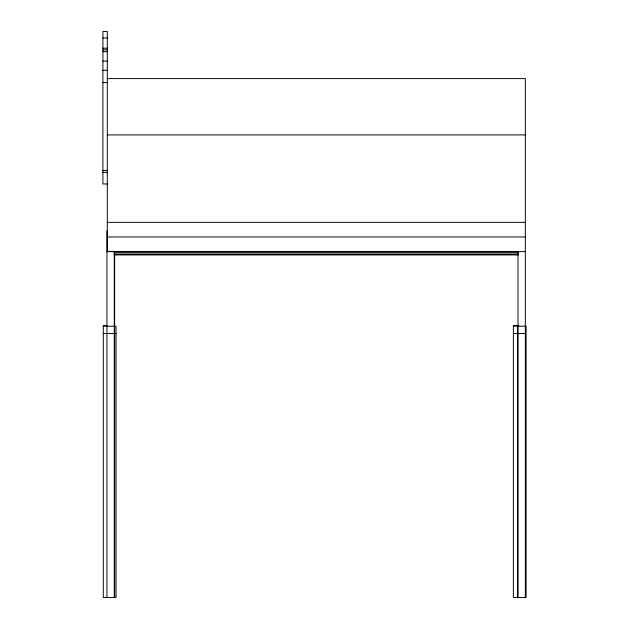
<?xml version="1.0" encoding="UTF-8"?>
<svg xmlns="http://www.w3.org/2000/svg" width="629" height="629" viewBox="0 0 629 629"><rect width="100%" height="100%" fill="white"/><g stroke="black" fill="none" stroke-linecap="round" stroke-linejoin="round"><path stroke-width="0.94" d="M102.904 37.992L107.3 37.992M102.904 48.189L107.3 48.189M102.904 49.903L107.3 49.903M102.904 51.712L107.3 51.712M102.904 61.06L107.3 61.06M102.904 70.299L107.3 70.299M107.3 78.601L525.333 78.601L525.333 597.55M102.904 82.588L107.3 82.588M107.3 134.905L525.333 134.905M102.904 170.412L107.3 170.412M102.904 172.315L107.3 172.315M107.3 183.967L102.904 183.967L102.904 31.45L107.3 31.45L107.3 251.836M107.3 222.352L525.333 222.352M107.3 236.976L525.333 236.976M106.946 251.388L114.274 251.388M106.946 251.639L525.333 251.639M114.171 252.253L518.469 252.253M114.171 253.99L518.469 253.99M114.171 254.619L518.469 254.619M114.171 254.855L518.469 254.855M106.969 325.515L103.298 325.515L103.298 597.55L116.035 597.55L116.035 326.199L103.298 326.199M518.87 325.515L513.366 325.515L513.366 597.55L526.096 597.55L526.096 326.199M513.366 326.199L525.333 326.199M103.298 333.527L116.035 333.527M513.366 333.527L517.03 333.527M518.005 333.527L525.333 333.527M518.005 251.506L518.005 597.55M517.612 326.199L517.612 597.55M114.635 254.061L114.635 597.55M114.274 251.286L114.274 597.55M106.946 230.851L106.946 597.55"/></g></svg>
